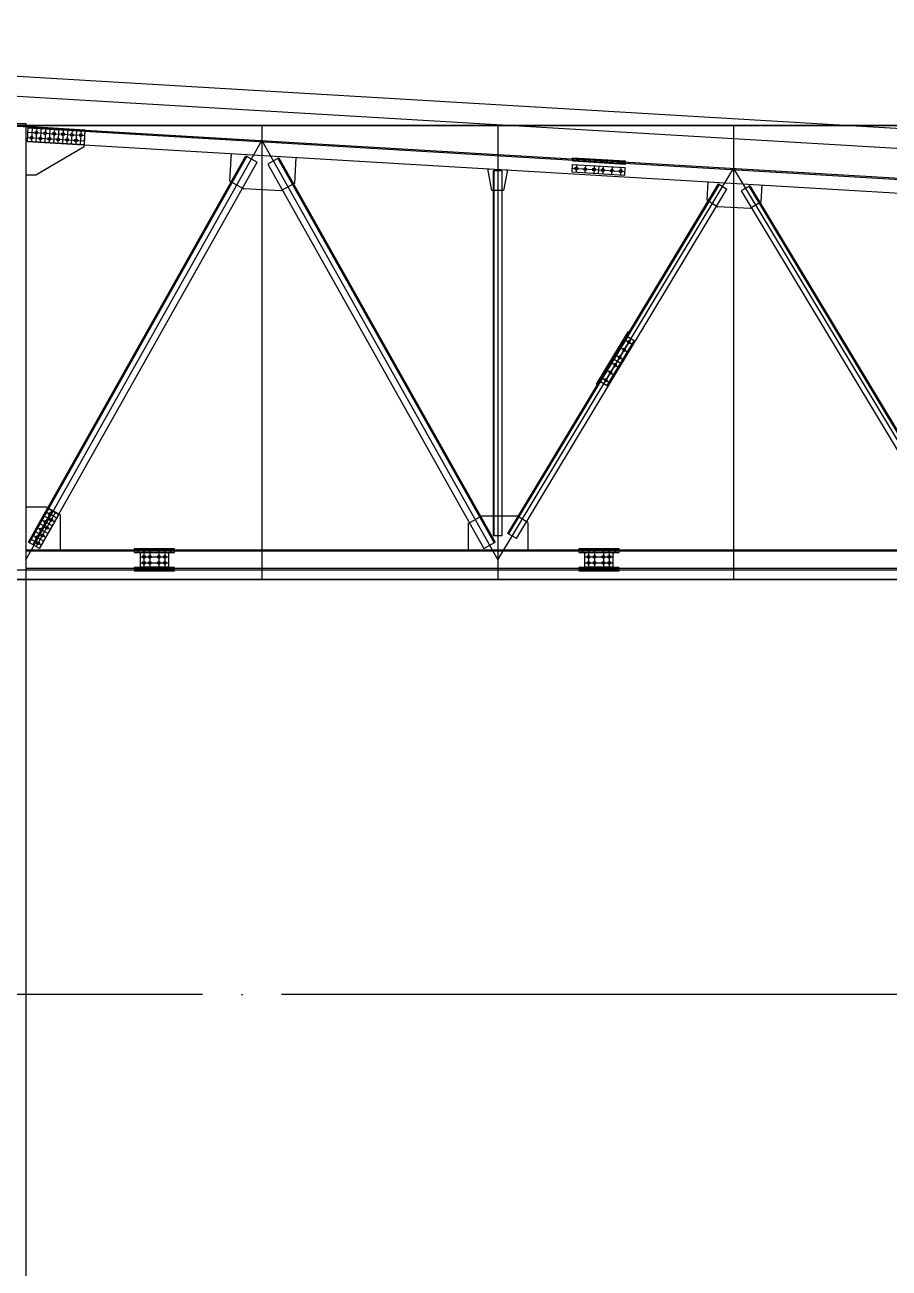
# Model space of a CAD drawing. Header units: millimetres. Extents: x 5349504 to 6791112, y -2212455 to -2153443.
# Drawn here: x 6320733 to 6329481, y -2195997 to -2183405 of the extents above; entities that cross this region are included whole.
import ezdxf
from ezdxf.xclip import XClip

# ---------------------------------------------------------------- set-up
doc = ezdxf.new("R2010")
doc.units = ezdxf.units.MM
doc.header["$LTSCALE"] = 400
doc.header["$XCLIPFRAME"] = 2
doc.linetypes.add('CEN', pattern=[62, 60, -1, 0, -1])
doc.layers.get('DEFPOINTS').update_dxf_attribs({"color": 140})
for name, color, linetype in [('3ELEV', 3, 'Continuous'), ('4ELEV', 4, 'Continuous'), ('5ELEV', 5, 'Continuous'), ('BOLT', 5, 'Continuous'), ('CEN', 1, 'CEN'), ('GUSSET', 8, 'Continuous')]:
    doc.layers.add(name, color=color, linetype=linetype)

# ---------------------------------------------------------------- blocks, each defined once
blk = doc.blocks.new('SHEAR_L150')
at = {"layer": 'BOLT'}
for points in [[(30, 34), (40, 28), (50, 34), (50, 46), (40, 52), (30, 46)], [(75, 89), (85, 83), (95, 89), (95, 101), (85, 107), (75, 101)], [(120, 34), (130, 28), (140, 34), (140, 46), (130, 52), (120, 46)], [(165, 89), (175, 83), (185, 89), (185, 101), (175, 107), (165, 101)], [(210, 34), (220, 28), (230, 34), (230, 46), (220, 52), (210, 46)], [(255, 89), (265, 83), (275, 89), (275, 101), (265, 107), (255, 101)], [(300, 34), (310, 28), (320, 34), (320, 46), (310, 52), (300, 46)], [(345, 89), (355, 83), (365, 89), (365, 101), (355, 107), (345, 101)], [(390, 34), (400, 28), (410, 34), (410, 46), (400, 52), (390, 46)], [(435, 89), (445, 83), (455, 89), (455, 101), (445, 107), (435, 101)], [(480, 34), (490, 28), (500, 34), (500, 46), (490, 52), (480, 46)], [(525, 89), (535, 83), (545, 89), (545, 101), (535, 107), (525, 101)]]:
    blk.add_lwpolyline(points, close=True, dxfattribs=at)
for centre, radius in [((40, 40), 14), ((40, 40), 10), ((85, 95), 14), ((85, 95), 10), ((130, 40), 14), ((130, 40), 10), ((175, 95), 14), ((175, 95), 10), ((220, 40), 14), ((220, 40), 10), ((265, 95), 14), ((265, 95), 10), ((310, 40), 14), ((310, 40), 10), ((355, 95), 14), ((355, 95), 10), ((400, 40), 14), ((400, 40), 10), ((445, 95), 14), ((445, 95), 10), ((490, 40), 14), ((490, 40), 10), ((535, 95), 14), ((535, 95), 10)]:
    blk.add_circle(centre, radius, dxfattribs=at)
at = {"layer": 'DEFPOINTS'}
for p, q in [((40, 150), (40, 0)), ((85, 150), (85, 0)), ((130, 150), (130, 0)), ((175, 150), (175, 0)), ((220, 150), (220, 0)), ((265, 150), (265, 0)), ((310, 150), (310, 0)), ((355, 150), (355, 0)), ((400, 150), (400, 0)), ((445, 150), (445, 0)), ((490, 150), (490, 0)), ((535, 150), (535, 0)), ((0, 95), (575, 95)), ((0, 40), (575, 40))]:
    blk.add_line(p, q, dxfattribs=at)
blk.add_lwpolyline([(0, 150), (575, 150), (575, 0), (0, 0)], close=True, dxfattribs=at)
blk = doc.blocks.new('SPLICE_H200_S')
at = {"layer": 'BOLT'}
for points in [[(205, 112), (-205, 112), (-205, 100), (205, 100)], [(205, 88), (-205, 88), (-205, 76), (205, 76)], [(145, 70), (-145, 70), (-145, -70), (145, -70)], [(-115, 24), (-105, 18), (-95, 24), (-95, 36), (-105, 42), (-115, 36)], [(-55, 24), (-45, 18), (-35, 24), (-35, 36), (-45, 42), (-55, 36)], [(35, 24), (45, 18), (55, 24), (55, 36), (45, 42), (35, 36)], [(95, 24), (105, 18), (115, 24), (115, 36), (105, 42), (95, 36)], [(205, -76), (-205, -76), (-205, -88), (205, -88)], [(205, -100), (-205, -100), (-205, -112), (205, -112)], [(-115, -36), (-105, -42), (-95, -36), (-95, -24), (-105, -18), (-115, -24)], [(-55, -36), (-45, -42), (-35, -36), (-35, -24), (-45, -18), (-55, -24)], [(35, -36), (45, -42), (55, -36), (55, -24), (45, -18), (35, -24)], [(95, -36), (105, -42), (115, -36), (115, -24), (105, -18), (95, -24)]]:
    blk.add_lwpolyline(points, close=True, dxfattribs=at)
at = {"layer": 'BOLT', "const_width": 20}
for points in [[(-165, 76), (-165, 112)], [(-105, 76), (-105, 112)], [(-45, 76), (-45, 112)], [(45, 76), (45, 112)], [(105, 76), (105, 112)], [(165, 76), (165, 112)], [(-165, -112), (-165, -76)], [(-105, -112), (-105, -76)], [(-45, -112), (-45, -76)], [(45, -112), (45, -76)], [(105, -112), (105, -76)], [(165, -112), (165, -76)]]:
    blk.add_lwpolyline(points, dxfattribs=at)
at = {"layer": 'BOLT'}
for centre, radius in [((-105, 30), 14), ((-105, 30), 10), ((-45, 30), 14), ((-45, 30), 10), ((45, 30), 14), ((45, 30), 10), ((105, 30), 14), ((105, 30), 10), ((-105, -30), 14), ((-105, -30), 10), ((-45, -30), 14), ((-45, -30), 10), ((45, -30), 14), ((45, -30), 10), ((105, -30), 14), ((105, -30), 10)]:
    blk.add_circle(centre, radius, dxfattribs=at)
at = {"layer": 'DEFPOINTS'}
for p, q in [((-145, 30), (145, 30)), ((-105, 70), (-105, -70)), ((-45, 70), (-45, -70)), ((45, 70), (45, -70)), ((105, 70), (105, -70)), ((-145, -30), (145, -30))]:
    blk.add_line(p, q, dxfattribs=at)
blk = doc.blocks.new('SPLICE_L150_S')
at = {"layer": 'BOLT'}
for points in [[(-264, 12), (266, 12), (266, 0), (-264, 0)], [(-264, -12), (266, -12), (266, -24), (-264, -24)], [(-264, -55), (266, -55), (266, -135), (-264, -135)], [(-234, -101), (-224, -107), (-214, -101), (-214, -89), (-224, -83), (-234, -89)], [(-144, -101), (-134, -107), (-124, -101), (-124, -89), (-134, -83), (-144, -89)], [(-54, -101), (-44, -107), (-34, -101), (-34, -89), (-44, -83), (-54, -89)], [(36, -101), (46, -107), (56, -101), (56, -89), (46, -83), (36, -89)], [(126, -101), (136, -107), (146, -101), (146, -89), (136, -83), (126, -89)], [(216, -101), (226, -107), (236, -101), (236, -89), (226, -83), (216, -89)]]:
    blk.add_lwpolyline(points, close=True, dxfattribs=at)
at = {"layer": 'BOLT', "const_width": 20}
for points in [[(-224, -24), (-224, 12)], [(-134, -24), (-134, 12)], [(-44, -24), (-44, 12)], [(46, -24), (46, 12)], [(136, -24), (136, 12)], [(226, -24), (226, 12)]]:
    blk.add_lwpolyline(points, dxfattribs=at)
at = {"layer": 'BOLT'}
for centre, radius in [((-224, -95), 14), ((-224, -95), 10), ((-134, -95), 14), ((-134, -95), 10), ((-44, -95), 14), ((-44, -95), 10), ((46, -95), 14), ((46, -95), 10), ((136, -95), 14), ((136, -95), 10), ((226, -95), 14), ((226, -95), 10)]:
    blk.add_circle(centre, radius, dxfattribs=at)
at = {"layer": 'DEFPOINTS'}
for p, q in [((-264, -95), (266, -95)), ((-224, -55), (-224, -135)), ((-134, -55), (-134, -135)), ((-44, -55), (-44, -135)), ((1, -55), (1, -135)), ((46, -55), (46, -135)), ((136, -55), (136, -135)), ((226, -55), (226, -135))]:
    blk.add_line(p, q, dxfattribs=at)
blk = doc.blocks.new('SHEAR_L130')
at = {"layer": 'BOLT'}
for points in [[(30, 34), (40, 28), (50, 34), (50, 46), (40, 52), (30, 46)], [(75, 74), (85, 68), (95, 74), (95, 86), (85, 92), (75, 86)], [(120, 34), (130, 28), (140, 34), (140, 46), (130, 52), (120, 46)], [(165, 74), (175, 68), (185, 74), (185, 86), (175, 92), (165, 86)], [(210, 34), (220, 28), (230, 34), (230, 46), (220, 52), (210, 46)], [(255, 74), (265, 68), (275, 74), (275, 86), (265, 92), (255, 86)], [(300, 34), (310, 28), (320, 34), (320, 46), (310, 52), (300, 46)], [(345, 74), (355, 68), (365, 74), (365, 86), (355, 92), (345, 86)]]:
    blk.add_lwpolyline(points, close=True, dxfattribs=at)
for centre, radius in [((40, 40), 14), ((40, 40), 10), ((85, 80), 14), ((85, 80), 10), ((130, 40), 14), ((130, 40), 10), ((175, 80), 14), ((175, 80), 10), ((220, 40), 14), ((220, 40), 10), ((265, 80), 14), ((265, 80), 10), ((310, 40), 14), ((310, 40), 10), ((355, 80), 14), ((355, 80), 10)]:
    blk.add_circle(centre, radius, dxfattribs=at)
at = {"layer": 'DEFPOINTS'}
for p, q in [((40, 130), (40, 0)), ((85, 130), (85, 0)), ((130, 130), (130, 0)), ((175, 130), (175, 0)), ((220, 130), (220, 0)), ((265, 130), (265, 0)), ((310, 130), (310, 0)), ((355, 130), (355, 0)), ((0, 80), (395, 80)), ((0, 40), (395, 40))]:
    blk.add_line(p, q, dxfattribs=at)
blk.add_lwpolyline([(0, 130), (395, 130), (395, 0), (0, 0)], close=True, dxfattribs=at)
blk = doc.blocks.new('SPLICE_L90_S')
at = {"layer": 'BOLT'}
for points in [[(-100, 258), (226, -160), (163, -209), (-163, 209)], [(-110, 307), (271, -182), (261, -189), (-119, 300)], [(-117, 206), (-116, 195), (-105, 191), (-96, 198), (-97, 209), (-108, 214)], [(-62, 135), (-60, 124), (-50, 120), (-41, 127), (-42, 138), (-53, 143)], [(-7, 64), (-5, 53), (6, 49), (15, 56), (13, 67), (2, 72)], [(49, -7), (50, -18), (61, -22), (70, -15), (68, -4), (58, 0)], [(104, -78), (105, -89), (116, -93), (125, -86), (124, -75), (113, -71)], [(159, -149), (161, -160), (171, -164), (180, -157), (179, -146), (168, -142)]]:
    blk.add_lwpolyline(points, close=True, dxfattribs=at)
at = {"layer": 'BOLT', "const_width": 20}
for points in [[(-103, 262), (-85, 276)], [(-47, 191), (-30, 205)], [(8, 120), (25, 134)], [(118, -22), (136, -8)], [(174, -93), (191, -79)], [(229, -164), (246, -150)]]:
    blk.add_lwpolyline(points, dxfattribs=at)
at = {"layer": 'BOLT'}
for centre, radius in [((-107, 202), 14), ((-107, 202), 10), ((-51, 131), 14), ((-51, 131), 10), ((4, 60), 14), ((4, 60), 10), ((59, -11), 14), ((59, -11), 10), ((114, -82), 14), ((114, -82), 10), ((170, -153), 14), ((170, -153), 10)]:
    blk.add_circle(centre, radius, dxfattribs=at)
at = {"layer": 'DEFPOINTS'}
for p, q in [((-75, 227), (-138, 178)), ((-131, 234), (194, -185)), ((-20, 156), (-83, 107)), ((36, 85), (-28, 36)), ((63, 49), (0, 0)), ((91, 14), (28, -36)), ((146, -57), (83, -107)), ((201, -128), (138, -178))]:
    blk.add_line(p, q, dxfattribs=at)
blk = doc.blocks.new('BL-ROOF_SECT_1')
at = {"layer": '5ELEV'}
for p, q in [((58715, 4337), (58724, 4487)), ((58723, 4475), (77784, 3347)), ((58724, 4487), (77785, 3359)), ((58715, 4337), (77776, 3209)), ((60925, 4191), (61039, 4127)), ((61261, 4171), (61147, 4108)), ((63436, 4040), (63436, 348)), ((65710, 3908), (65796, 3856)), ((66026, 3889), (65941, 3838)), ((58839, 215), (58726, 279)), ((63336, 215), (63449, 279)), ((63664, 317), (63578, 368)), ((77800, 188), (58700, 188)), ((77800, 12), (58700, 12))]:
    blk.add_line(p, q, dxfattribs=at)
for points in [[(58726, 279), (60925, 4191)], [(58736, 273), (60936, 4185)], [(61250, 4165), (63439, 273)], [(61261, 4171), (63449, 279)], [(58839, 215), (61039, 4127)], [(61147, 4108), (63336, 215)], [(63578, 368), (65710, 3908)], [(63587, 363), (65719, 3903)], [(63664, 317), (65796, 3856)], [(65941, 3838), (68104, 245)], [(66018, 3884), (68181, 291)], [(66026, 3889), (68190, 297)]]:
    blk.add_lwpolyline(points, dxfattribs=at)
for points in [[(63520, 4040), (63430, 4040), (63430, 348), (63520, 348)], [(77800, 200), (58700, 200), (58700, 0), (77800, 0)]]:
    blk.add_lwpolyline(points, close=True, dxfattribs=at)
at = {"layer": 'CEN'}
blk.add_line((63475, 5518), (63475, -1487), dxfattribs=at)
for points in [[(0, 1600), (58500, 4500), (107500, 1600)], [(58700, 100), (61088, 4347), (63475, 100), (65862, 4064), (68250, 100), (70638, 3782), (73025, 100), (75412, 3499), (77800, 100)]]:
    blk.add_lwpolyline(points, dxfattribs=at)
at = {"layer": 'DEFPOINTS'}
for p, q in [((61088, 5518), (61088, -1487)), ((65862, 5518), (65862, -1487))]:
    blk.add_line(p, q, dxfattribs=at)
blk.add_lwpolyline([(0, 0), (107500, 0), (107500, 4500), (0, 4500)], close=True, dxfattribs=at)
at = {"layer": 'GUSSET'}
for p, q in [((60765, 3937), (60782, 4215)), ((61421, 3917), (61436, 4176)), ((60765, 3937), (60905, 3859)), ((61421, 3917), (61281, 3839)), ((65594, 3744), (65605, 3929)), ((61281, 3839), (60905, 3859)), ((66142, 3726), (66152, 3897)), ((65594, 3744), (65705, 3677)), ((66031, 3659), (65705, 3677)), ((66142, 3726), (66031, 3659)), ((58909, 635), (58700, 635)), ((59048, 556), (58909, 635)), ((59048, 556), (59048, 200)), ((63176, 469), (63315, 548)), ((63315, 548), (63669, 548)), ((63780, 480), (63669, 548)), ((63176, 469), (63176, 200)), ((63780, 480), (63780, 200))]:
    blk.add_line(p, q, dxfattribs=at)
for points in [[(58700, 4000), (58800, 4000), (59288, 4288), (59298, 4453), (58700, 4488)], [(63415, 3840), (63375, 4061), (63575, 4049), (63535, 3840), (63415, 3840)]]:
    blk.add_lwpolyline(points, dxfattribs=at)
at = {"layer": '4ELEV'}
for name, p, rotation in [('SHEAR_L150', (58715, 4337), 356.6129761913242), ('SPLICE_L150_S', (64500, 4145), 356.6129761913234), ('SHEAR_L130', (58839, 215), 60.65618659054756)]:
    blk.add_blockref(name, p, dxfattribs=dict(at, rotation=rotation))
at = {"layer": '4ELEV', "xscale": -1, "rotation": 6.827927797639202}
blk.add_blockref('SPLICE_L90_S', (64721, 2092), dxfattribs=at)
at = {"layer": '4ELEV'}
for p in [(60000, 100), (64500, 100)]:
    blk.add_blockref('SPLICE_H200_S', p, dxfattribs=at)

msp = doc.modelspace()

# ---------------------------------------------------------------- linework, layer by layer
at = {"layer": '3ELEV'}
for points in [[(6359069, -2186203), (6320544, -2183923)], [(6359057, -2186402), (6320544, -2184123)]]:
    msp.add_lwpolyline(points, dxfattribs=at)
at = {"layer": '5ELEV'}
msp.add_lwpolyline([(6320744, -2198264), (6320344, -2198264), (6320344, -2184404), (6320744, -2184404)], close=True, dxfattribs=at)
at = {"layer": 'CEN'}
for p, q in [((6396932, -2184424), (6234215, -2184424)), ((6396932, -2193224), (6234215, -2193224))]:
    msp.add_line(p, q, dxfattribs=at)
at = {"layer": 'DEFPOINTS'}
msp.add_line((5349504, -2188924), (6791112, -2188924), dxfattribs=at)
msp.add_lwpolyline([(6359544, -2189024), (6262044, -2189024), (6262044, -2184424), (6359544, -2184424)], close=True, dxfattribs=at)

# ---------------------------------------------------------------- block references
at = {"layer": '5ELEV'}
ref = msp.add_blockref('BL-ROOF_SECT_1', (6262044, -2188924), dxfattribs=at)
XClip(ref).set_block_clipping_path([(0, -100), (97500, 4500)])

doc.saveas('drawing.dxf')
